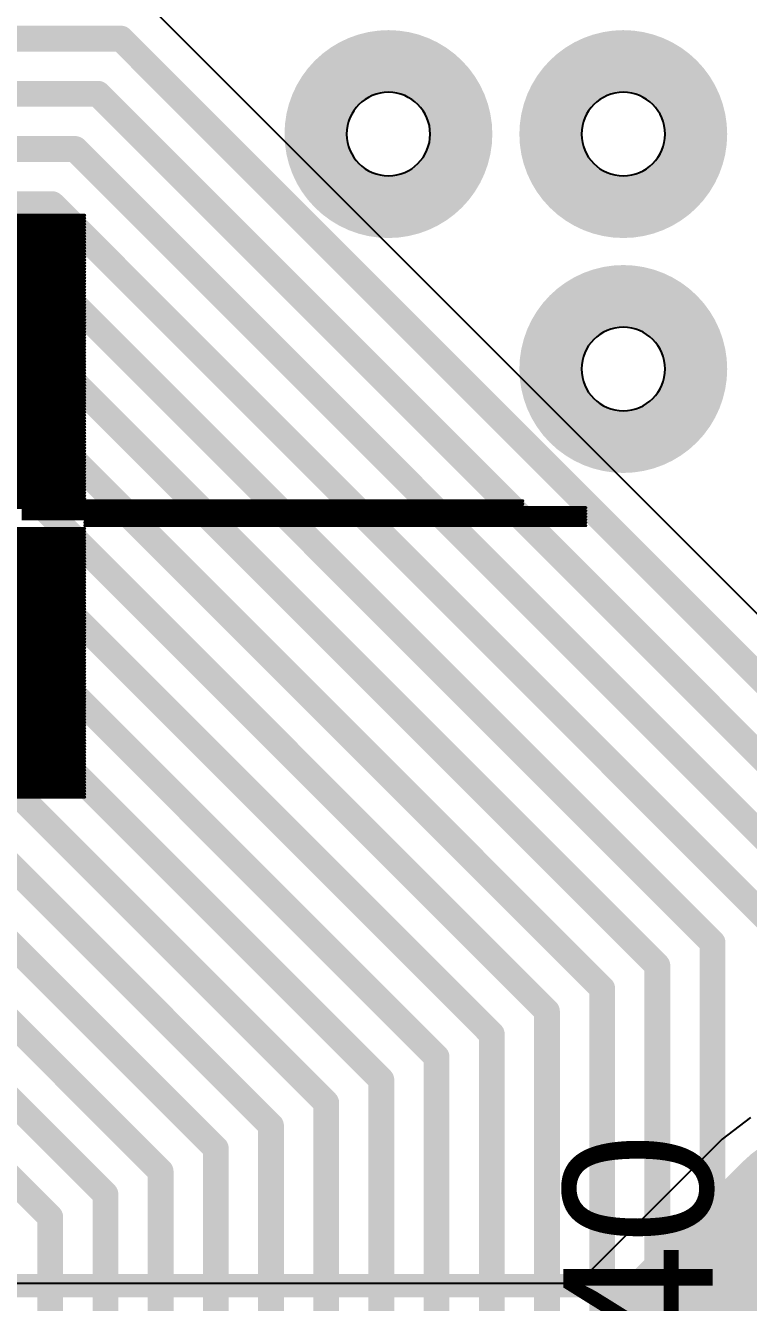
# Model space of a CAD drawing. Extents: x 0.11 to 5.41, y 1.37 to 6.94.
# Drawn here: x 4.7602 to 5.0026, y 5.9076 to 6.3356 of the extents above; entities that cross this region are included whole.
import ezdxf

# ---------------------------------------------------------------- set-up
doc = ezdxf.new("R2010")
doc.units = 0
doc.layers.get('0').update_dxf_attribs({"linetype": 'CONTINUOUS'})
for name, color, linetype in [('BOTTOMLAYER', 5, 'CONTINUOUS'), ('BOTTOMOVERLAY', 54, 'CONTINUOUS'), ('BOTTOMSOLDER', 6, 'CONTINUOUS'), ('DRILLDRAWING', 1, 'CONTINUOUS'), ('MECHANICAL1', 6, 'CONTINUOUS'), ('MULTILAYER', 9, 'CONTINUOUS'), ('TOPLAYER', 1, 'CONTINUOUS'), ('TOPOVERLAY', 2, 'CONTINUOUS'), ('TOPSOLDER', 216, 'CONTINUOUS')]:
    doc.layers.add(name, color=color, linetype=linetype)

# ---------------------------------------------------------------- blocks, each defined once
blk = doc.blocks.new('HDR2X20_1')
at = {"layer": 'TOPOVERLAY'}
blk.add_text('40', height=0.05, dxfattribs=at).set_placement((1.86, 0.18445))
blk = doc.blocks.new('TO_252_10')
at = {"layer": 'MECHANICAL1', "const_width": 0.00787}
blk.add_lwpolyline([(0.37795, 0.57035), (-0.38189, 0.57035)], dxfattribs=at)

msp = doc.modelspace()

# ---------------------------------------------------------------- linework, layer by layer
at = {"layer": 'BOTTOMLAYER'}
for p, q in [((5.00323, 5.96955), (4.99377, 5.96229)), ((4.99377, 5.96229), (4.94538, 5.9139)), ((4.94538, 5.9139), (4.25984, 5.9139))]:
    msp.add_line(p, q, dxfattribs=at)
for points, const_width in [([(4.86239, 6.29921, 1), (4.90139, 6.29921, 1)], 0.011), ([(4.94113, 6.29921, 1), (4.98013, 6.29921, 1)], 0.011), ([(4.94113, 6.22047, 1), (4.98013, 6.22047, 1)], 0.011), ([(5.00835, 5.93, 1), (5.04378, 5.93, 1)], 0.03543), ([(5.00835, 5.93, 1), (5.04378, 5.93, 1)], 0.03543)]:
    msp.add_lwpolyline(points, format="xyb", close=True, dxfattribs=dict(at, const_width=const_width))
at = {"layer": 'BOTTOMLAYER', "const_width": 0.07087}
for points in [[(4.96654, 5.87047), (5.02606, 5.93)], [(5.02606, 5.93), (5.075, 5.93)]]:
    msp.add_lwpolyline(points, dxfattribs=at)
at = {"layer": 'BOTTOMOVERLAY', "const_width": 0.001}
for points in [[(4.59906, 6.272), (4.78006, 6.272)], [(4.59906, 6.271), (4.78006, 6.271)], [(4.59906, 6.27), (4.78006, 6.27)], [(4.59906, 6.269), (4.78006, 6.269)], [(4.59906, 6.268), (4.78006, 6.268)], [(4.59906, 6.267), (4.78006, 6.267)], [(4.59906, 6.266), (4.78006, 6.266)], [(4.59906, 6.265), (4.78006, 6.265)], [(4.59906, 6.264), (4.78006, 6.264)], [(4.59906, 6.263), (4.78006, 6.263)], [(4.59906, 6.262), (4.78006, 6.262)], [(4.59906, 6.261), (4.78006, 6.261)], [(4.59906, 6.26), (4.78006, 6.26)], [(4.59906, 6.259), (4.78006, 6.259)], [(4.59906, 6.258), (4.78006, 6.258)], [(4.59906, 6.257), (4.78006, 6.257)], [(4.59906, 6.256), (4.78006, 6.256)], [(4.59906, 6.255), (4.78006, 6.255)], [(4.59906, 6.254), (4.78006, 6.254)], [(4.59906, 6.253), (4.78006, 6.253)], [(4.59906, 6.252), (4.78006, 6.252)], [(4.59906, 6.251), (4.78006, 6.251)], [(4.59906, 6.25), (4.78006, 6.25)], [(4.59906, 6.249), (4.78006, 6.249)], [(4.59906, 6.248), (4.78006, 6.248)], [(4.59906, 6.247), (4.78006, 6.247)], [(4.59906, 6.246), (4.78006, 6.246)], [(4.59906, 6.245), (4.78006, 6.245)], [(4.59906, 6.244), (4.78006, 6.244)], [(4.59906, 6.243), (4.78006, 6.243)], [(4.59906, 6.242), (4.78006, 6.242)], [(4.59906, 6.241), (4.78006, 6.241)], [(4.59906, 6.24), (4.78006, 6.24)], [(4.59906, 6.239), (4.78006, 6.239)], [(4.59906, 6.238), (4.78006, 6.238)], [(4.59906, 6.237), (4.78006, 6.237)], [(4.59906, 6.236), (4.78006, 6.236)], [(4.59906, 6.235), (4.78006, 6.235)], [(4.59906, 6.234), (4.78006, 6.234)], [(4.59906, 6.233), (4.78006, 6.233)], [(4.59906, 6.232), (4.78006, 6.232)], [(4.59906, 6.231), (4.78006, 6.231)], [(4.59906, 6.23), (4.78006, 6.23)], [(4.59906, 6.229), (4.78006, 6.229)], [(4.59906, 6.228), (4.78006, 6.228)], [(4.59906, 6.227), (4.78006, 6.227)], [(4.69606, 6.226), (4.78006, 6.226)], [(4.70106, 6.225), (4.78006, 6.225)], [(4.70506, 6.224), (4.78006, 6.224)], [(4.70706, 6.223), (4.78006, 6.223)], [(4.70906, 6.222), (4.78006, 6.222)], [(4.71006, 6.221), (4.78006, 6.221)], [(4.71206, 6.22), (4.78006, 6.22)], [(4.71306, 6.219), (4.78006, 6.219)], [(4.71406, 6.218), (4.78006, 6.218)], [(4.71406, 6.217), (4.78006, 6.217)], [(4.71506, 6.216), (4.78006, 6.216)], [(4.71606, 6.215), (4.78006, 6.215)], [(4.71606, 6.214), (4.78006, 6.214)], [(4.71606, 6.213), (4.78006, 6.213)], [(4.71706, 6.212), (4.78006, 6.212)], [(4.71706, 6.211), (4.78006, 6.211)], [(4.71706, 6.21), (4.78006, 6.21)], [(4.71706, 6.209), (4.78006, 6.209)], [(4.71706, 6.208), (4.78006, 6.208)], [(4.71806, 6.207), (4.78006, 6.207)], [(4.71806, 6.206), (4.78006, 6.206)], [(4.71806, 6.205), (4.78006, 6.205)], [(4.71806, 6.204), (4.78006, 6.204)], [(4.71806, 6.203), (4.78006, 6.203)], [(4.71806, 6.202), (4.78006, 6.202)], [(4.71806, 6.201), (4.78006, 6.201)], [(4.71806, 6.2), (4.78006, 6.2)], [(4.71806, 6.199), (4.78006, 6.199)], [(4.71806, 6.198), (4.78006, 6.198)], [(4.71806, 6.197), (4.78006, 6.197)], [(4.71806, 6.196), (4.78006, 6.196)], [(4.71806, 6.195), (4.78006, 6.195)], [(4.71806, 6.194), (4.78006, 6.194)], [(4.71806, 6.193), (4.78006, 6.193)], [(4.71806, 6.192), (4.78006, 6.192)], [(4.71806, 6.191), (4.78006, 6.191)], [(4.71806, 6.19), (4.78006, 6.19)], [(4.71806, 6.189), (4.78006, 6.189)], [(4.71806, 6.188), (4.78006, 6.188)], [(4.71806, 6.187), (4.78006, 6.187)], [(4.71806, 6.186), (4.78006, 6.186)], [(4.71806, 6.185), (4.78006, 6.185)], [(4.71806, 6.184), (4.78006, 6.184)], [(4.71806, 6.183), (4.78006, 6.183)], [(4.71806, 6.182), (4.78006, 6.182)], [(4.71806, 6.181), (4.78006, 6.181)], [(4.71806, 6.18), (4.78006, 6.18)], [(4.71806, 6.179), (4.78006, 6.179)], [(4.71806, 6.178), (4.78006, 6.178)], [(4.71806, 6.177), (4.78006, 6.177)], [(4.71806, 6.176), (4.78006, 6.176)], [(4.71806, 6.175), (4.78006, 6.175)], [(4.71806, 6.174), (4.94806, 6.174)], [(4.78006, 6.173), (4.94806, 6.173)], [(4.78006, 6.172), (4.94806, 6.172)], [(4.71806, 6.167), (4.78006, 6.167)], [(4.78006, 6.171), (4.94806, 6.171)], [(4.78006, 6.17), (4.94806, 6.17)], [(4.78006, 6.169), (4.94806, 6.169)], [(4.78006, 6.168), (4.94806, 6.168)], [(4.71806, 6.166), (4.78006, 6.166)], [(4.71806, 6.165), (4.78006, 6.165)], [(4.71806, 6.164), (4.78006, 6.164)], [(4.71806, 6.163), (4.78006, 6.163)], [(4.71806, 6.162), (4.78006, 6.162)], [(4.71806, 6.161), (4.78006, 6.161)], [(4.71806, 6.16), (4.78006, 6.16)], [(4.71806, 6.159), (4.78006, 6.159)], [(4.71806, 6.158), (4.78006, 6.158)], [(4.71806, 6.157), (4.78006, 6.157)], [(4.71806, 6.156), (4.78006, 6.156)], [(4.71806, 6.155), (4.78006, 6.155)], [(4.71806, 6.154), (4.78006, 6.154)], [(4.71806, 6.153), (4.78006, 6.153)], [(4.71806, 6.152), (4.78006, 6.152)], [(4.71806, 6.151), (4.78006, 6.151)], [(4.71806, 6.15), (4.78006, 6.15)], [(4.71806, 6.149), (4.78006, 6.149)], [(4.71806, 6.148), (4.78006, 6.148)], [(4.71806, 6.147), (4.78006, 6.147)], [(4.71806, 6.146), (4.78006, 6.146)], [(4.71806, 6.145), (4.78006, 6.145)], [(4.71806, 6.144), (4.78006, 6.144)], [(4.71806, 6.143), (4.78006, 6.143)], [(4.71806, 6.142), (4.78006, 6.142)], [(4.71706, 6.137), (4.78006, 6.137)], [(4.71806, 6.141), (4.78006, 6.141)], [(4.71806, 6.14), (4.78006, 6.14)], [(4.71806, 6.139), (4.78006, 6.139)], [(4.71806, 6.138), (4.78006, 6.138)], [(4.71606, 6.133), (4.78006, 6.133)], [(4.71706, 6.136), (4.78006, 6.136)], [(4.71706, 6.135), (4.78006, 6.135)], [(4.71706, 6.134), (4.78006, 6.134)], [(4.71406, 6.13), (4.78006, 6.13)], [(4.71406, 6.129), (4.78006, 6.129)], [(4.71506, 6.131), (4.78006, 6.131)], [(4.71606, 6.132), (4.78006, 6.132)], [(4.70906, 6.125), (4.78006, 6.125)], [(4.71106, 6.126), (4.78006, 6.126)], [(4.71206, 6.127), (4.78006, 6.127)], [(4.71306, 6.128), (4.78006, 6.128)], [(4.69906, 6.12), (4.78006, 6.12)], [(4.70206, 6.121), (4.78006, 6.121)], [(4.70406, 6.122), (4.78006, 6.122)], [(4.70606, 6.123), (4.78006, 6.123)], [(4.70806, 6.124), (4.78006, 6.124)], [(4.59906, 6.117), (4.78006, 6.117)], [(4.59906, 6.116), (4.78006, 6.116)], [(4.68706, 6.118), (4.78006, 6.118)], [(4.69406, 6.119), (4.78006, 6.119)], [(4.59906, 6.115), (4.78006, 6.115)], [(4.59906, 6.114), (4.78006, 6.114)], [(4.59906, 6.113), (4.78006, 6.113)], [(4.59906, 6.112), (4.78006, 6.112)], [(4.59906, 6.111), (4.78006, 6.111)], [(4.59906, 6.11), (4.78006, 6.11)], [(4.59906, 6.109), (4.78006, 6.109)], [(4.59906, 6.108), (4.78006, 6.108)], [(4.59906, 6.107), (4.78006, 6.107)], [(4.59906, 6.106), (4.78006, 6.106)], [(4.59906, 6.105), (4.78006, 6.105)], [(4.59906, 6.104), (4.78006, 6.104)], [(4.59906, 6.103), (4.78006, 6.103)], [(4.59906, 6.102), (4.78006, 6.102)], [(4.59906, 6.101), (4.78006, 6.101)], [(4.59906, 6.1), (4.78006, 6.1)], [(4.59906, 6.099), (4.78006, 6.099)], [(4.59906, 6.098), (4.78006, 6.098)], [(4.59906, 6.097), (4.78006, 6.097)], [(4.59906, 6.096), (4.78006, 6.096)], [(4.59906, 6.095), (4.78006, 6.095)], [(4.59906, 6.094), (4.78006, 6.094)], [(4.59906, 6.093), (4.78006, 6.093)], [(4.59906, 6.092), (4.78006, 6.092)], [(4.59906, 6.091), (4.78006, 6.091)], [(4.59906, 6.09), (4.78006, 6.09)], [(4.59906, 6.089), (4.78006, 6.089)], [(4.59906, 6.088), (4.78006, 6.088)], [(4.59906, 6.087), (4.78006, 6.087)], [(4.59906, 6.086), (4.78006, 6.086)], [(4.59906, 6.085), (4.78006, 6.085)], [(4.59906, 6.084), (4.78006, 6.084)], [(4.59906, 6.083), (4.78006, 6.083)], [(4.59906, 6.082), (4.78006, 6.082)], [(3.50606, 6.077), (4.78006, 6.077)], [(4.59906, 6.081), (4.78006, 6.081)], [(4.59906, 6.08), (4.78006, 6.08)], [(4.59906, 6.079), (4.78006, 6.079)], [(4.59906, 6.078), (4.78006, 6.078)]]:
    msp.add_lwpolyline(points, dxfattribs=at)
at = {"layer": 'BOTTOMOVERLAY', "const_width": 0.0005}
for points in [[(4.77981, 6.272, 1), (4.78031, 6.272, 1)], [(4.77981, 6.271, 1), (4.78031, 6.271, 1)], [(4.77981, 6.27, 1), (4.78031, 6.27, 1)], [(4.77981, 6.269, 1), (4.78031, 6.269, 1)], [(4.77981, 6.268, 1), (4.78031, 6.268, 1)], [(4.77981, 6.267, 1), (4.78031, 6.267, 1)], [(4.77981, 6.266, 1), (4.78031, 6.266, 1)], [(4.77981, 6.265, 1), (4.78031, 6.265, 1)], [(4.77981, 6.264, 1), (4.78031, 6.264, 1)], [(4.77981, 6.263, 1), (4.78031, 6.263, 1)], [(4.77981, 6.262, 1), (4.78031, 6.262, 1)], [(4.77981, 6.261, 1), (4.78031, 6.261, 1)], [(4.77981, 6.26, 1), (4.78031, 6.26, 1)], [(4.77981, 6.259, 1), (4.78031, 6.259, 1)], [(4.77981, 6.258, 1), (4.78031, 6.258, 1)], [(4.77981, 6.257, 1), (4.78031, 6.257, 1)], [(4.77981, 6.256, 1), (4.78031, 6.256, 1)], [(4.77981, 6.255, 1), (4.78031, 6.255, 1)], [(4.77981, 6.254, 1), (4.78031, 6.254, 1)], [(4.77981, 6.253, 1), (4.78031, 6.253, 1)], [(4.77981, 6.252, 1), (4.78031, 6.252, 1)], [(4.77981, 6.251, 1), (4.78031, 6.251, 1)], [(4.77981, 6.25, 1), (4.78031, 6.25, 1)], [(4.77981, 6.249, 1), (4.78031, 6.249, 1)], [(4.77981, 6.248, 1), (4.78031, 6.248, 1)], [(4.77981, 6.247, 1), (4.78031, 6.247, 1)], [(4.77981, 6.246, 1), (4.78031, 6.246, 1)], [(4.77981, 6.245, 1), (4.78031, 6.245, 1)], [(4.77981, 6.244, 1), (4.78031, 6.244, 1)], [(4.77981, 6.243, 1), (4.78031, 6.243, 1)], [(4.77981, 6.242, 1), (4.78031, 6.242, 1)], [(4.77981, 6.241, 1), (4.78031, 6.241, 1)], [(4.77981, 6.24, 1), (4.78031, 6.24, 1)], [(4.77981, 6.239, 1), (4.78031, 6.239, 1)], [(4.77981, 6.238, 1), (4.78031, 6.238, 1)], [(4.77981, 6.237, 1), (4.78031, 6.237, 1)], [(4.77981, 6.236, 1), (4.78031, 6.236, 1)], [(4.77981, 6.235, 1), (4.78031, 6.235, 1)], [(4.77981, 6.234, 1), (4.78031, 6.234, 1)], [(4.77981, 6.233, 1), (4.78031, 6.233, 1)], [(4.77981, 6.232, 1), (4.78031, 6.232, 1)], [(4.77981, 6.231, 1), (4.78031, 6.231, 1)], [(4.77981, 6.23, 1), (4.78031, 6.23, 1)], [(4.77981, 6.229, 1), (4.78031, 6.229, 1)], [(4.77981, 6.228, 1), (4.78031, 6.228, 1)], [(4.77981, 6.227, 1), (4.78031, 6.227, 1)], [(4.77981, 6.226, 1), (4.78031, 6.226, 1)], [(4.77981, 6.225, 1), (4.78031, 6.225, 1)], [(4.77981, 6.224, 1), (4.78031, 6.224, 1)], [(4.77981, 6.223, 1), (4.78031, 6.223, 1)], [(4.77981, 6.222, 1), (4.78031, 6.222, 1)], [(4.77981, 6.221, 1), (4.78031, 6.221, 1)], [(4.77981, 6.22, 1), (4.78031, 6.22, 1)], [(4.77981, 6.219, 1), (4.78031, 6.219, 1)], [(4.77981, 6.218, 1), (4.78031, 6.218, 1)], [(4.77981, 6.217, 1), (4.78031, 6.217, 1)], [(4.77981, 6.216, 1), (4.78031, 6.216, 1)], [(4.77981, 6.215, 1), (4.78031, 6.215, 1)], [(4.77981, 6.214, 1), (4.78031, 6.214, 1)], [(4.77981, 6.213, 1), (4.78031, 6.213, 1)], [(4.77981, 6.212, 1), (4.78031, 6.212, 1)], [(4.77981, 6.211, 1), (4.78031, 6.211, 1)], [(4.77981, 6.21, 1), (4.78031, 6.21, 1)], [(4.77981, 6.209, 1), (4.78031, 6.209, 1)], [(4.77981, 6.208, 1), (4.78031, 6.208, 1)], [(4.77981, 6.207, 1), (4.78031, 6.207, 1)], [(4.77981, 6.206, 1), (4.78031, 6.206, 1)], [(4.77981, 6.205, 1), (4.78031, 6.205, 1)], [(4.77981, 6.204, 1), (4.78031, 6.204, 1)], [(4.77981, 6.203, 1), (4.78031, 6.203, 1)], [(4.77981, 6.202, 1), (4.78031, 6.202, 1)], [(4.77981, 6.201, 1), (4.78031, 6.201, 1)], [(4.77981, 6.2, 1), (4.78031, 6.2, 1)], [(4.77981, 6.199, 1), (4.78031, 6.199, 1)], [(4.77981, 6.198, 1), (4.78031, 6.198, 1)], [(4.77981, 6.197, 1), (4.78031, 6.197, 1)], [(4.77981, 6.196, 1), (4.78031, 6.196, 1)], [(4.77981, 6.195, 1), (4.78031, 6.195, 1)], [(4.77981, 6.194, 1), (4.78031, 6.194, 1)], [(4.77981, 6.193, 1), (4.78031, 6.193, 1)], [(4.77981, 6.192, 1), (4.78031, 6.192, 1)], [(4.77981, 6.191, 1), (4.78031, 6.191, 1)], [(4.77981, 6.19, 1), (4.78031, 6.19, 1)], [(4.77981, 6.189, 1), (4.78031, 6.189, 1)], [(4.77981, 6.188, 1), (4.78031, 6.188, 1)], [(4.77981, 6.187, 1), (4.78031, 6.187, 1)], [(4.77981, 6.186, 1), (4.78031, 6.186, 1)], [(4.77981, 6.185, 1), (4.78031, 6.185, 1)], [(4.77981, 6.184, 1), (4.78031, 6.184, 1)], [(4.77981, 6.183, 1), (4.78031, 6.183, 1)], [(4.77981, 6.182, 1), (4.78031, 6.182, 1)], [(4.77981, 6.181, 1), (4.78031, 6.181, 1)], [(4.77981, 6.18, 1), (4.78031, 6.18, 1)], [(4.77981, 6.179, 1), (4.78031, 6.179, 1)], [(4.77981, 6.178, 1), (4.78031, 6.178, 1)], [(4.77981, 6.177, 1), (4.78031, 6.177, 1)], [(4.77981, 6.176, 1), (4.78031, 6.176, 1)], [(4.77981, 6.175, 1), (4.78031, 6.175, 1)], [(4.77981, 6.173, 1), (4.78031, 6.173, 1)], [(4.77981, 6.172, 1), (4.78031, 6.172, 1)], [(4.94781, 6.174, 1), (4.94831, 6.174, 1)], [(4.94781, 6.173, 1), (4.94831, 6.173, 1)], [(4.94781, 6.172, 1), (4.94831, 6.172, 1)], [(4.77981, 6.171, 1), (4.78031, 6.171, 1)], [(4.77981, 6.17, 1), (4.78031, 6.17, 1)], [(4.77981, 6.169, 1), (4.78031, 6.169, 1)], [(4.77981, 6.168, 1), (4.78031, 6.168, 1)], [(4.77981, 6.167, 1), (4.78031, 6.167, 1)], [(4.94781, 6.171, 1), (4.94831, 6.171, 1)], [(4.94781, 6.17, 1), (4.94831, 6.17, 1)], [(4.94781, 6.169, 1), (4.94831, 6.169, 1)], [(4.94781, 6.168, 1), (4.94831, 6.168, 1)], [(4.77981, 6.166, 1), (4.78031, 6.166, 1)], [(4.77981, 6.165, 1), (4.78031, 6.165, 1)], [(4.77981, 6.164, 1), (4.78031, 6.164, 1)], [(4.77981, 6.163, 1), (4.78031, 6.163, 1)], [(4.77981, 6.162, 1), (4.78031, 6.162, 1)], [(4.77981, 6.161, 1), (4.78031, 6.161, 1)], [(4.77981, 6.16, 1), (4.78031, 6.16, 1)], [(4.77981, 6.159, 1), (4.78031, 6.159, 1)], [(4.77981, 6.158, 1), (4.78031, 6.158, 1)], [(4.77981, 6.157, 1), (4.78031, 6.157, 1)], [(4.77981, 6.156, 1), (4.78031, 6.156, 1)], [(4.77981, 6.155, 1), (4.78031, 6.155, 1)], [(4.77981, 6.154, 1), (4.78031, 6.154, 1)], [(4.77981, 6.153, 1), (4.78031, 6.153, 1)], [(4.77981, 6.152, 1), (4.78031, 6.152, 1)], [(4.77981, 6.151, 1), (4.78031, 6.151, 1)], [(4.77981, 6.15, 1), (4.78031, 6.15, 1)], [(4.77981, 6.149, 1), (4.78031, 6.149, 1)], [(4.77981, 6.148, 1), (4.78031, 6.148, 1)], [(4.77981, 6.147, 1), (4.78031, 6.147, 1)], [(4.77981, 6.146, 1), (4.78031, 6.146, 1)], [(4.77981, 6.145, 1), (4.78031, 6.145, 1)], [(4.77981, 6.144, 1), (4.78031, 6.144, 1)], [(4.77981, 6.143, 1), (4.78031, 6.143, 1)], [(4.77981, 6.142, 1), (4.78031, 6.142, 1)], [(4.77981, 6.141, 1), (4.78031, 6.141, 1)], [(4.77981, 6.14, 1), (4.78031, 6.14, 1)], [(4.77981, 6.139, 1), (4.78031, 6.139, 1)], [(4.77981, 6.138, 1), (4.78031, 6.138, 1)], [(4.77981, 6.137, 1), (4.78031, 6.137, 1)], [(4.77981, 6.136, 1), (4.78031, 6.136, 1)], [(4.77981, 6.135, 1), (4.78031, 6.135, 1)], [(4.77981, 6.134, 1), (4.78031, 6.134, 1)], [(4.77981, 6.133, 1), (4.78031, 6.133, 1)], [(4.77981, 6.132, 1), (4.78031, 6.132, 1)], [(4.77981, 6.131, 1), (4.78031, 6.131, 1)], [(4.77981, 6.13, 1), (4.78031, 6.13, 1)], [(4.77981, 6.129, 1), (4.78031, 6.129, 1)], [(4.77981, 6.128, 1), (4.78031, 6.128, 1)], [(4.77981, 6.127, 1), (4.78031, 6.127, 1)], [(4.77981, 6.126, 1), (4.78031, 6.126, 1)], [(4.77981, 6.125, 1), (4.78031, 6.125, 1)], [(4.77981, 6.124, 1), (4.78031, 6.124, 1)], [(4.77981, 6.123, 1), (4.78031, 6.123, 1)], [(4.77981, 6.122, 1), (4.78031, 6.122, 1)], [(4.77981, 6.121, 1), (4.78031, 6.121, 1)], [(4.77981, 6.12, 1), (4.78031, 6.12, 1)], [(4.77981, 6.119, 1), (4.78031, 6.119, 1)], [(4.77981, 6.118, 1), (4.78031, 6.118, 1)], [(4.77981, 6.117, 1), (4.78031, 6.117, 1)], [(4.77981, 6.116, 1), (4.78031, 6.116, 1)], [(4.77981, 6.115, 1), (4.78031, 6.115, 1)], [(4.77981, 6.114, 1), (4.78031, 6.114, 1)], [(4.77981, 6.113, 1), (4.78031, 6.113, 1)], [(4.77981, 6.112, 1), (4.78031, 6.112, 1)], [(4.77981, 6.111, 1), (4.78031, 6.111, 1)], [(4.77981, 6.11, 1), (4.78031, 6.11, 1)], [(4.77981, 6.109, 1), (4.78031, 6.109, 1)], [(4.77981, 6.108, 1), (4.78031, 6.108, 1)], [(4.77981, 6.107, 1), (4.78031, 6.107, 1)], [(4.77981, 6.106, 1), (4.78031, 6.106, 1)], [(4.77981, 6.105, 1), (4.78031, 6.105, 1)], [(4.77981, 6.104, 1), (4.78031, 6.104, 1)], [(4.77981, 6.103, 1), (4.78031, 6.103, 1)], [(4.77981, 6.102, 1), (4.78031, 6.102, 1)], [(4.77981, 6.101, 1), (4.78031, 6.101, 1)], [(4.77981, 6.1, 1), (4.78031, 6.1, 1)], [(4.77981, 6.099, 1), (4.78031, 6.099, 1)], [(4.77981, 6.098, 1), (4.78031, 6.098, 1)], [(4.77981, 6.097, 1), (4.78031, 6.097, 1)], [(4.77981, 6.096, 1), (4.78031, 6.096, 1)], [(4.77981, 6.095, 1), (4.78031, 6.095, 1)], [(4.77981, 6.094, 1), (4.78031, 6.094, 1)], [(4.77981, 6.093, 1), (4.78031, 6.093, 1)], [(4.77981, 6.092, 1), (4.78031, 6.092, 1)], [(4.77981, 6.091, 1), (4.78031, 6.091, 1)], [(4.77981, 6.09, 1), (4.78031, 6.09, 1)], [(4.77981, 6.089, 1), (4.78031, 6.089, 1)], [(4.77981, 6.088, 1), (4.78031, 6.088, 1)], [(4.77981, 6.087, 1), (4.78031, 6.087, 1)], [(4.77981, 6.086, 1), (4.78031, 6.086, 1)], [(4.77981, 6.085, 1), (4.78031, 6.085, 1)], [(4.77981, 6.084, 1), (4.78031, 6.084, 1)], [(4.77981, 6.083, 1), (4.78031, 6.083, 1)], [(4.77981, 6.082, 1), (4.78031, 6.082, 1)], [(4.77981, 6.081, 1), (4.78031, 6.081, 1)], [(4.77981, 6.08, 1), (4.78031, 6.08, 1)], [(4.77981, 6.079, 1), (4.78031, 6.079, 1)], [(4.77981, 6.078, 1), (4.78031, 6.078, 1)], [(4.77981, 6.077, 1), (4.78031, 6.077, 1)]]:
    msp.add_lwpolyline(points, format="xyb", close=True, dxfattribs=at)
at = {"layer": 'BOTTOMSOLDER', "const_width": 0.02084}
for points in [[(4.85747, 6.29921, 1), (4.90631, 6.29921, 1)], [(4.93621, 6.29921, 1), (4.98505, 6.29921, 1)], [(4.93621, 6.22047, 1), (4.98505, 6.22047, 1)]]:
    msp.add_lwpolyline(points, format="xyb", close=True, dxfattribs=at)
at = {"layer": 'DRILLDRAWING'}
for points in [[(4.86789, 6.29921, 1), (4.89589, 6.29921, 1)], [(4.94663, 6.29921, 1), (4.97463, 6.29921, 1)], [(4.94663, 6.22047, 1), (4.97463, 6.22047, 1)]]:
    msp.add_lwpolyline(points, format="xyb", close=True, dxfattribs=at)
at = {"layer": 'MULTILAYER', "const_width": 0.011}
for points in [[(4.86239, 6.29921, 1), (4.90139, 6.29921, 1)], [(4.94113, 6.29921, 1), (4.98013, 6.29921, 1)], [(4.94113, 6.22047, 1), (4.98013, 6.22047, 1)]]:
    msp.add_lwpolyline(points, format="xyb", close=True, dxfattribs=at)
at = {"layer": 'TOPLAYER'}
for p, q in [((4.95942, 6.18442), (4.80241, 6.34143)), ((5.01507, 6.12878), (4.95942, 6.18442)), ((4.95942, 6.18442), (4.95942, 6.18442))]:
    msp.add_line(p, q, dxfattribs=at)
at = {"layer": 'TOPLAYER', "const_width": 0.00866}
for points in [[(3.16677, 6.33121), (4.79219, 6.33121)], [(4.79219, 6.33121), (4.9492, 6.1742)], [(3.17443, 6.31271), (4.78453, 6.31271)], [(4.78453, 6.31271), (4.9307, 6.16654)], [(3.18209, 6.29421), (4.77686, 6.29421)], [(4.77686, 6.29421), (5.02756, 6.04351)], [(3.18976, 6.2757), (4.7692, 6.2757)], [(4.7692, 6.2757), (5.00905, 6.03585)], [(3.19742, 6.2572), (4.76153, 6.2572)], [(4.76153, 6.2572), (4.99055, 6.02818)], [(4.75387, 6.23869), (4.97205, 6.02052)], [(4.7462, 6.22019), (4.95354, 6.01285)], [(4.73854, 6.20169), (4.93504, 6.00519)], [(4.73088, 6.18318), (4.91654, 5.99752)], [(4.9492, 6.1742), (5.02841, 6.095)], [(4.72321, 6.16468), (4.89803, 5.98986)], [(4.9307, 6.16654), (5.06724, 6.03)], [(4.9307, 6.16654), (4.9307, 6.16654)], [(4.71555, 6.14618), (4.87953, 5.98219)], [(4.70788, 6.12767), (4.86102, 5.97453)], [(4.70022, 6.10917), (4.84252, 5.96687)], [(4.69255, 6.09066), (4.82402, 5.9592)], [(4.68489, 6.07216), (4.80551, 5.95154)], [(4.67722, 6.05366), (4.78701, 5.94387)], [(4.66956, 6.03515), (4.7685, 5.93621)], [(4.99055, 5.73445), (4.99055, 6.02818)], [(4.97205, 5.71063), (4.97205, 6.02052)], [(4.95354, 5.66646), (4.95354, 6.01285)], [(4.93504, 5.62996), (4.93504, 6.00519)], [(4.91654, 5.5876), (4.91654, 5.99752)], [(4.89803, 5.53437), (4.89803, 5.98986)], [(4.87953, 5.52213), (4.87953, 5.98219)], [(4.86102, 5.51122), (4.86102, 5.97453)], [(4.84252, 5.50173), (4.84252, 5.96687)], [(4.82402, 5.49407), (4.82402, 5.9592)], [(4.80551, 5.47101), (4.80551, 5.95154)], [(4.78701, 5.41992), (4.78701, 5.94387)], [(4.7685, 5.37786), (4.7685, 5.93621)]]:
    msp.add_lwpolyline(points, dxfattribs=at)
at = {"layer": 'TOPLAYER'}
for points, const_width in [([(4.79003, 6.33121, 1), (4.79436, 6.33121, 1)], 0.00433), ([(4.79003, 6.33121, 1), (4.79436, 6.33121, 1)], 0.00433), ([(4.86239, 6.29921, 1), (4.90139, 6.29921, 1)], 0.011), ([(4.94113, 6.29921, 1), (4.98013, 6.29921, 1)], 0.011), ([(4.78236, 6.31271, 1), (4.78669, 6.31271, 1)], 0.00433), ([(4.78236, 6.31271, 1), (4.78669, 6.31271, 1)], 0.00433), ([(4.7747, 6.29421, 1), (4.77903, 6.29421, 1)], 0.00433), ([(4.7747, 6.29421, 1), (4.77903, 6.29421, 1)], 0.00433), ([(4.76703, 6.2757, 1), (4.77136, 6.2757, 1)], 0.00433), ([(4.76703, 6.2757, 1), (4.77136, 6.2757, 1)], 0.00433), ([(4.75937, 6.2572, 1), (4.7637, 6.2572, 1)], 0.00433), ([(4.75937, 6.2572, 1), (4.7637, 6.2572, 1)], 0.00433), ([(4.94113, 6.22047, 1), (4.98013, 6.22047, 1)], 0.011), ([(4.94704, 6.1742, 1), (4.95137, 6.1742, 1)], 0.00433), ([(4.94704, 6.1742, 1), (4.95137, 6.1742, 1)], 0.00433), ([(4.92853, 6.16654, 1), (4.93286, 6.16654, 1)], 0.00433), ([(4.92853, 6.16654, 1), (4.93286, 6.16654, 1)], 0.00433), ([(4.92853, 6.16654, 1), (4.93286, 6.16654, 1)], 0.00433), ([(4.92853, 6.16654, 1), (4.93286, 6.16654, 1)], 0.00433), ([(4.98839, 6.02818, 1), (4.99272, 6.02818, 1)], 0.00433), ([(4.98839, 6.02818, 1), (4.99272, 6.02818, 1)], 0.00433), ([(4.96988, 6.02052, 1), (4.97421, 6.02052, 1)], 0.00433), ([(4.96988, 6.02052, 1), (4.97421, 6.02052, 1)], 0.00433), ([(4.95138, 6.01285, 1), (4.95571, 6.01285, 1)], 0.00433), ([(4.95138, 6.01285, 1), (4.95571, 6.01285, 1)], 0.00433), ([(4.93287, 6.00519, 1), (4.9372, 6.00519, 1)], 0.00433), ([(4.93287, 6.00519, 1), (4.9372, 6.00519, 1)], 0.00433), ([(4.91437, 5.99752, 1), (4.9187, 5.99752, 1)], 0.00433), ([(4.91437, 5.99752, 1), (4.9187, 5.99752, 1)], 0.00433), ([(4.89587, 5.98986, 1), (4.9002, 5.98986, 1)], 0.00433), ([(4.89587, 5.98986, 1), (4.9002, 5.98986, 1)], 0.00433), ([(4.87736, 5.98219, 1), (4.88169, 5.98219, 1)], 0.00433), ([(4.87736, 5.98219, 1), (4.88169, 5.98219, 1)], 0.00433), ([(4.85886, 5.97453, 1), (4.86319, 5.97453, 1)], 0.00433), ([(4.85886, 5.97453, 1), (4.86319, 5.97453, 1)], 0.00433), ([(4.84035, 5.96687, 1), (4.84468, 5.96687, 1)], 0.00433), ([(4.84035, 5.96687, 1), (4.84468, 5.96687, 1)], 0.00433), ([(4.82185, 5.9592, 1), (4.82618, 5.9592, 1)], 0.00433), ([(4.82185, 5.9592, 1), (4.82618, 5.9592, 1)], 0.00433), ([(4.80335, 5.95154, 1), (4.80768, 5.95154, 1)], 0.00433), ([(4.80335, 5.95154, 1), (4.80768, 5.95154, 1)], 0.00433), ([(4.78484, 5.94387, 1), (4.78917, 5.94387, 1)], 0.00433), ([(4.78484, 5.94387, 1), (4.78917, 5.94387, 1)], 0.00433), ([(4.76634, 5.93621, 1), (4.77067, 5.93621, 1)], 0.00433), ([(4.76634, 5.93621, 1), (4.77067, 5.93621, 1)], 0.00433)]:
    msp.add_lwpolyline(points, format="xyb", close=True, dxfattribs=dict(at, const_width=const_width))
at = {"layer": 'TOPOVERLAY', "const_width": 0.001}
for points in [[(4.52894, 6.17627), (4.92694, 6.17627)], [(4.75894, 6.17527), (4.92694, 6.17527)], [(4.75894, 6.17427), (4.92694, 6.17427)], [(4.75894, 6.17327), (4.92694, 6.17327)], [(4.75894, 6.17227), (4.92694, 6.17227)], [(4.75894, 6.17127), (4.92694, 6.17127)], [(4.75894, 6.17027), (4.92694, 6.17027)]]:
    msp.add_lwpolyline(points, dxfattribs=at)
at = {"layer": 'TOPOVERLAY', "const_width": 0.0005}
for points in [[(4.92669, 6.17627, 1), (4.92719, 6.17627, 1)], [(4.92669, 6.17527, 1), (4.92719, 6.17527, 1)], [(4.92669, 6.17427, 1), (4.92719, 6.17427, 1)], [(4.92669, 6.17327, 1), (4.92719, 6.17327, 1)], [(4.92669, 6.17227, 1), (4.92719, 6.17227, 1)], [(4.92669, 6.17127, 1), (4.92719, 6.17127, 1)], [(4.92669, 6.17027, 1), (4.92719, 6.17027, 1)]]:
    msp.add_lwpolyline(points, format="xyb", close=True, dxfattribs=at)
at = {"layer": 'TOPSOLDER', "const_width": 0.02084}
for points in [[(4.85747, 6.29921, 1), (4.90631, 6.29921, 1)], [(4.93621, 6.29921, 1), (4.98505, 6.29921, 1)], [(4.93621, 6.22047, 1), (4.98505, 6.22047, 1)]]:
    msp.add_lwpolyline(points, format="xyb", close=True, dxfattribs=at)

# ---------------------------------------------------------------- block references
for name, p, rotation in [('TO_252_10', (4.6378, 6.48358), 180), ('HDR2X20_1', (5.175, 4.03), 90)]:
    msp.add_blockref(name, p, dxfattribs=dict(rotation=rotation))

doc.saveas('drawing.dxf')
